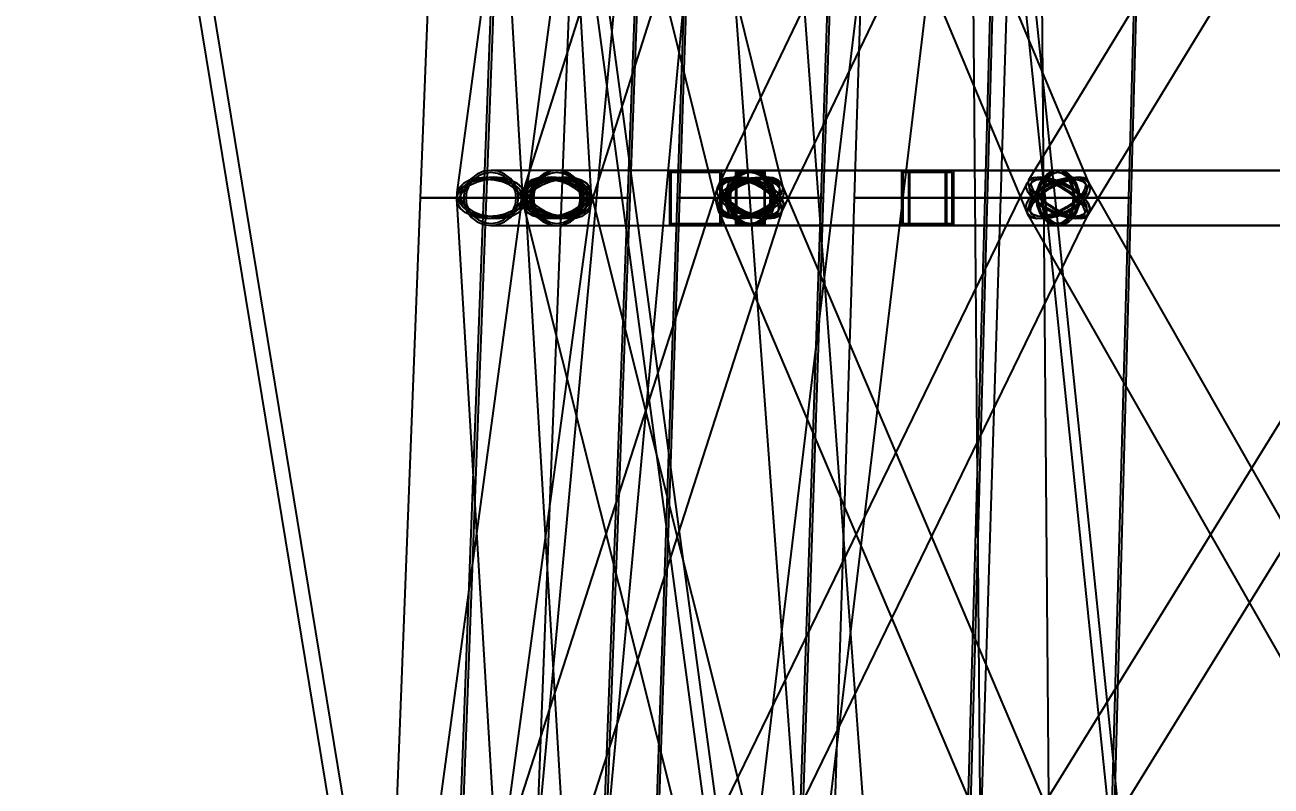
# Model space of a CAD drawing. Header units: millimetres. Extents: x -123812 to 252100, y -3000 to 639000.
# Drawn here: x -17681 to -8508, y 355672 to 361273 of the extents above; entities that cross this region are included whole.
import ezdxf

# ---------------------------------------------------------------- set-up
doc = ezdxf.new("R2010")
doc.units = ezdxf.units.MM
for name, color, linetype, lineweight in [('D-STR-DECK', 7, 'Continuous', 25), ('D-STR-DIM', 7, 'Continuous', 13), ('D-STR-STRC', 7, 'Continuous', 25)]:
    doc.layers.add(name, color=color, linetype=linetype, lineweight=lineweight)
doc.styles.add('OpenSansCondensed-Light', font='OpenSansCondensed-Light.ttf')
doc.styles.add('TOWER_UNICODE', font='Arial Unicode.ttf')
doc.dimstyles.new('EZDXF', dxfattribs={"dimtxt": 0.25, "dimasz": 0.175, "dimexe": 0.375, "dimexo": 0.125, "dimgap": 0.1, "dimtad": 1, "dimlfac": 100, "dimzin": 12, "dimdsep": 46, "dimtxsty": 'OpenSansCondensed-Light', "dimblk": 'ARCHTICK', "dimcen": 2.5, "dimazin": 3, "dimtfac": 0.5, "dimtmove": 2, "dimatfit": 3})

# ---------------------------------------------------------------- blocks, each defined once
blk = doc.blocks.new('_ARCHTICK')
at = {"color": 0, "linetype": 'BYBLOCK', "const_width": 0.15}
blk.add_lwpolyline([(-0.5, -0.5), (0.5, 0.5)], dxfattribs=at)

msp = doc.modelspace()

# ---------------------------------------------------------------- linework, layer by layer
at = {"layer": 'D-STR-DECK'}
for points in [[(-17834.4, 355000), (-20506.1, 369000), (-20435.4, 371000), (-17483.6, 371000), (-17544.5, 369000), (-15244.4, 355000)], [(-17834.4, 355000), (-20506.1, 369000), (-20435.4, 371000), (-17483.6, 371000), (-17544.5, 369000), (-15244.4, 355000)], [(-15354, 355000), (-17654.1, 369000), (-17593.2, 371000), (-14360, 371000), (-14410, 369000), (-12520.8, 355000)], [(-15354, 355000), (-17654.1, 369000), (-17593.2, 371000), (-14360, 371000), (-14410, 369000), (-12520.8, 355000)], [(-12610.8, 355000), (-14500, 369000), (-14450, 371000), (-10990.7, 371000), (-11028.9, 369000), (-9583, 355000)], [(-12610.8, 355000), (-14500, 369000), (-14450, 371000), (-10990.7, 371000), (-11028.9, 369000), (-9583, 355000)], [(-9651.9, 355000), (-11097.8, 369000), (-11059.6, 371000), (-7433.3, 371000), (-7459.2, 369000), (-6481.3, 355000)], [(-9651.9, 355000), (-11097.8, 369000), (-11059.6, 371000), (-7433.3, 371000), (-7459.2, 369000), (-6481.3, 355000)]]:
    msp.add_lwpolyline(points, close=True, dxfattribs=at)
at = {"layer": 'D-STR-STRC'}
for points in [[(-13887.1, 349977), (-11582.7, 374977), (-11591.4, 374985.8), (-11616.6, 374995.5), (-11656.8, 375005.5), (-11709.2, 375015.1), (-11770.2, 375023.7), (-11835.7, 375030.7), (-11901.1, 375035.6), (-11962.2, 375038.1), (-12014.5, 375038), (-12054.7, 375035.2), (-12080, 375030.1), (-12088.6, 375023), (-14393, 350023)], [(-11100.3, 350018.5), (-12947.7, 375018.5), (-12956.3, 375025.7), (-12981.6, 375031.2), (-13021.9, 375034.6), (-13074.3, 375035.6), (-13135.4, 375034.2), (-13201, 375030.4), (-13266.6, 375024.6), (-13327.6, 375017.1), (-13380.1, 375008.5), (-13420.4, 374999.2), (-13445.7, 374990.1), (-13454.3, 374981.5), (-11606.9, 349981.5)], [(-12425.5, 349969.9), (-9411.6, 374969.9), (-9420.2, 374977), (-9445.4, 374985.8), (-9485.5, 374995.5), (-9537.7, 375005.5), (-9598.5, 375015.1), (-9663.8, 375023.7), (-9729.1, 375030.7), (-9789.9, 375035.6), (-9842.1, 375038.1), (-9882.2, 375038), (-9907.4, 375035.2), (-9916, 375030.1), (-12929.8, 350030.1)], [(-10097.3, 350002.1), (-10306.1, 375002.1), (-10314.7, 375013), (-10340.1, 375023.1), (-10380.5, 375031.6), (-10433.1, 375037.9), (-10494.3, 375041.7), (-10560.1, 375042.6), (-10625.8, 375040.6), (-10687.1, 375035.9), (-10739.7, 375028.7), (-10780, 375019.5), (-10805.4, 375009), (-10814.1, 374997.9), (-10605.2, 349997.9)], [(-12415, 365075.5), (-14006.9, 360075.5), (-14008.7, 360039.1), (-13993.7, 360000), (-13963.2, 359960.9), (-13919.1, 359924.5), (-13864.4, 359893.2), (-13803, 359869.2), (-13738.9, 359854.1), (-13676.6, 359848.9), (-13620.2, 359854.1), (-13573.7, 359869.2), (-13540.2, 359893.2), (-13521.9, 359924.5), (-11930, 364924.5)], [(-13818.1, 364924.5), (-12582.3, 359924.5), (-12558.4, 359893.2), (-12519.6, 359869.2), (-12468.7, 359854.1), (-12409.1, 359848.9), (-12344.8, 359854.1), (-12280.2, 359869.2), (-12219.8, 359893.2), (-12167.6, 359924.5), (-12127.3, 359960.9), (-12101.5, 360000), (-12092, 360039.1), (-12099.4, 360075.5), (-13335.2, 365075.5)], [(-10169.1, 365106.8), (-12571.2, 360106.8), (-12574.4, 360075.5), (-12561.8, 360039.1), (-12534, 360000), (-12493.1, 359960.9), (-12441.9, 359924.5), (-12383.7, 359893.2), (-12322.6, 359869.2), (-12262.8, 359854.1), (-12208.3, 359848.9), (-12162.8, 359854.1), (-12129.5, 359869.2), (-12110.5, 359893.2), (-9708.4, 364893.2)], [(-12402.3, 364893.2), (-10306.1, 359893.2), (-10281.1, 359869.2), (-10242.2, 359854.1), (-10192, 359848.9), (-10133.8, 359854.1), (-10071.8, 359869.2), (-10010.1, 359893.2), (-9952.9, 359924.5), (-9904.1, 359960.9), (-9867, 360000), (-9844.2, 360039.1), (-9837.2, 360075.5), (-9846.5, 360106.8), (-11942.7, 365106.8)], [(-7245.4, 365130.8), (-10293.9, 360130.8), (-10297, 360106.8), (-10285, 360075.5), (-10258.8, 360039.1), (-10220.2, 360000), (-10171.7, 359960.9), (-10116.8, 359924.5), (-10059.1, 359893.2), (-10002.5, 359869.2), (-9951, 359854.1), (-9908, 359848.9), (-9876.5, 359854.1), (-9858.6, 359869.2), (-6810.1, 364869.2)], [(-13827.5, 365039.1), (-14500.9, 360039.1), (-14499.8, 360000), (-14481.6, 359960.9), (-14447.7, 359924.5), (-14400.3, 359893.2), (-14342.7, 359869.2), (-14278.7, 359854.1), (-14212.8, 359848.9), (-14149.5, 359854.1), (-14092.9, 359869.2), (-14047.1, 359893.2), (-14015.1, 359924.5), (-13999.1, 359960.9), (-13325.8, 364960.9)], [(-14308.8, 365000), (-14017.7, 360000), (-14013.2, 359960.9), (-13991.8, 359924.5), (-13954.9, 359893.2), (-13905, 359869.2), (-13845.5, 359854.1), (-13780.5, 359848.9), (-13714.4, 359854.1), (-13651.8, 359869.2), (-13596.8, 359893.2), (-13553.2, 359924.5), (-13524, 359960.9), (-13511.2, 360000), (-13802.3, 365000)], [(-14193.6, 354960.6), (-13513.6, 359960.6), (-13514.7, 360000), (-13532.7, 360039.4), (-13566.5, 360076.2), (-13613.9, 360107.8), (-13671.5, 360132), (-13735.4, 360147.2), (-13801.3, 360152.4), (-13864.7, 360147.2), (-13921.2, 360132), (-13967.1, 360107.8), (-13999.2, 360076.2), (-14015.3, 360039.4), (-14695.3, 355039.4)], [(-13699.1, 355000), (-13996.8, 360000), (-14001.3, 360039.4), (-14022.7, 360076.2), (-14059.6, 360107.8), (-14109.4, 360132), (-14168.9, 360147.2), (-14233.9, 360152.4), (-14300, 360147.2), (-14362.6, 360132), (-14417.6, 360107.8), (-14461.2, 360076.2), (-14490.4, 360039.4), (-14503.2, 360000), (-14205.5, 355000)], [(-13710, 354923.8), (-12098.6, 359923.8), (-12096.7, 359960.6), (-12111.5, 360000), (-12141.9, 360039.4), (-12185.9, 360076.2), (-12240.4, 360107.8), (-12301.8, 360132), (-12365.8, 360147.2), (-12428.2, 360152.4), (-12484.6, 360147.2), (-12531.2, 360132), (-12564.8, 360107.8), (-12583.1, 360076.2), (-14194.5, 355076.2)], [(-12268, 355076.2), (-13523.2, 360076.2), (-13547.1, 360107.8), (-13585.9, 360132), (-13636.8, 360147.2), (-13696.4, 360152.4), (-13760.7, 360147.2), (-13825.2, 360132), (-13885.6, 360107.8), (-13937.7, 360076.2), (-13978, 360039.4), (-14003.8, 360000), (-14013.2, 359960.6), (-14005.7, 359923.8), (-12750.5, 354923.8)], [(-12279.4, 354892.2), (-9846.4, 359892.2), (-9843, 359923.8), (-9855.4, 359960.6), (-9883, 360000), (-9923.7, 360039.4), (-9974.8, 360076.2), (-10032.8, 360107.8), (-10093.8, 360132), (-10153.6, 360147.2), (-10208.1, 360152.4), (-10253.6, 360147.2), (-10287.1, 360132), (-10306.2, 360107.8), (-12739.1, 355107.8)], [(-9984.4, 355107.8), (-12111.4, 360107.8), (-12136.5, 360132), (-12175.4, 360147.2), (-12225.6, 360152.4), (-12283.7, 360147.2), (-12345.7, 360132), (-12407.3, 360107.8), (-12464.4, 360076.2), (-12513.1, 360039.4), (-12550.1, 360000), (-12572.8, 359960.6), (-12579.7, 359923.8), (-12570.3, 359892.2), (-10443.2, 354892.2)], [(-9996.8, 354868), (-6908, 359868), (-6904.8, 359892.2), (-6916.6, 359923.8), (-6942.5, 359960.6), (-6980.9, 360000), (-7029.2, 360039.4), (-7083.9, 360076.2), (-7141.5, 360107.8), (-7197.9, 360132), (-7249.4, 360147.2), (-7292.3, 360152.4), (-7323.9, 360147.2), (-7342, 360132), (-10430.7, 355132)], [(-7005.9, 355132), (-9860, 360132), (-9884.3, 360147.2), (-9921.6, 360152.4), (-9969.6, 360147.2), (-10024.7, 360132), (-10083.4, 360107.8), (-10141.7, 360076.2), (-10195.4, 360039.4), (-10241.1, 360000), (-10275.5, 359960.6), (-10296.3, 359923.8), (-10302.1, 359892.2), (-10292.6, 359868), (-7438.5, 354868)], [(-7125, 360203.2), (-10076.3, 360203.2), (-10108.3, 360196.3), (-10138.1, 360176), (-10163.7, 360143.7), (-10183.4, 360101.6), (-10195.8, 360052.6), (-10200, 360000), (-10195.8, 359947.4), (-10183.4, 359898.4), (-10163.7, 359856.3), (-10138.1, 359824), (-10108.3, 359803.7), (-10076.3, 359796.8), (-7125, 359796.8)], [(-7125, 360203.2), (-10076.3, 360203.2), (-10108.3, 360196.3), (-10138.1, 360176), (-10163.7, 360143.7), (-10183.4, 360101.6), (-10195.8, 360052.6), (-10200, 360000), (-10195.8, 359947.4), (-10183.4, 359898.4), (-10163.7, 359856.3), (-10138.1, 359824), (-10108.3, 359803.7), (-10076.3, 359796.8), (-7125, 359796.8)]]:
    msp.add_lwpolyline(points, dxfattribs=at)
for points in [[(-14770.9, 360000), (-13729.1, 360000), (-13535.2, 365000), (-14576, 365000)], [(-14304.1, 360000), (-13224.8, 360000), (-13038.2, 365000), (-14115.1, 365000)], [(-14285.3, 360000), (-13243.6, 360000), (-13056.2, 365000), (-14097, 365000)], [(-12880.5, 360000), (-11801.2, 360000), (-11634, 365000), (-12710.9, 365000)], [(-12861.7, 360000), (-11820, 360000), (-11652.1, 365000), (-12692.9, 365000)], [(-11575.8, 360000), (-10496.6, 360000), (-10339, 365000), (-11416, 365000)], [(-10615.9, 360000), (-9536.7, 360000), (-9400.3, 365000), (-10477.2, 365000)], [(-10597.1, 360000), (-9555.4, 360000), (-9418.4, 365000), (-10459.2, 365000)], [(-13996.8, 360000), (-14009.6, 359960.6), (-14038.8, 359923.8), (-14082.4, 359892.2), (-14137.4, 359868), (-14200, 359852.8), (-14266.1, 359847.6), (-14331.1, 359852.8), (-14390.6, 359868), (-14440.4, 359892.2), (-14477.3, 359923.8), (-14498.7, 359960.6), (-14503.2, 360000), (-14490.4, 360039.4), (-14461.2, 360076.2), (-14417.6, 360107.8), (-14362.6, 360132), (-14300, 360147.2), (-14233.9, 360152.4), (-14168.9, 360147.2), (-14109.4, 360132), (-14059.6, 360107.8), (-14022.7, 360076.2), (-14001.3, 360039.4)], [(-14499.8, 360000), (-14481.6, 359960.9), (-14447.7, 359924.5), (-14400.3, 359893.2), (-14342.7, 359869.2), (-14278.7, 359854.1), (-14212.8, 359848.9), (-14149.5, 359854.1), (-14092.9, 359869.2), (-14047.1, 359893.2), (-14015.1, 359924.5), (-13999.1, 359960.9), (-14000.2, 360000), (-14018.4, 360039.1), (-14052.3, 360075.5), (-14099.7, 360106.8), (-14157.3, 360130.8), (-14221.3, 360145.9), (-14287.2, 360151.1), (-14350.5, 360145.9), (-14407.1, 360130.8), (-14452.9, 360106.8), (-14484.9, 360075.5), (-14500.9, 360039.1)], [(-14021.7, 360000), (-14033.3, 359964.4), (-14059.6, 359931.3), (-14098.9, 359902.8), (-14148.5, 359881), (-14205, 359867.3), (-14264.5, 359862.6), (-14323.1, 359867.3), (-14376.7, 359881), (-14421.7, 359902.8), (-14455, 359931.3), (-14474.3, 359964.4), (-14478.3, 360000), (-14466.7, 360035.6), (-14440.4, 360068.7), (-14401.1, 360097.2), (-14351.5, 360119), (-14295, 360132.7), (-14235.5, 360137.4), (-14176.9, 360132.7), (-14123.3, 360119), (-14078.3, 360097.2), (-14045, 360068.7), (-14025.7, 360035.6)], [(-14475.2, 360000), (-14458.8, 359964.7), (-14428.3, 359931.9), (-14385.5, 359903.7), (-14333.6, 359882), (-14275.9, 359868.4), (-14216.5, 359863.8), (-14159.4, 359868.4), (-14108.4, 359882), (-14067.1, 359903.7), (-14038.2, 359931.9), (-14023.8, 359964.7), (-14024.8, 360000), (-14041.2, 360035.3), (-14071.7, 360068.1), (-14114.5, 360096.3), (-14166.4, 360118), (-14224.1, 360131.6), (-14283.5, 360136.2), (-14340.6, 360131.6), (-14391.6, 360118), (-14432.9, 360096.3), (-14461.8, 360068.1), (-14476.2, 360035.3)], [(-14451.5, 360000), (-14444.6, 359947.4), (-14424.5, 359898.4), (-14392.5, 359856.3), (-14350.7, 359824), (-14302.1, 359803.7), (-14250, 359796.8), (-13764.4, 359796.8), (-13712.3, 359803.7), (-13663.7, 359824), (-13622, 359856.3), (-13590, 359898.4), (-13569.8, 359947.4), (-13563, 360000), (-13569.8, 360052.6), (-13590, 360101.6), (-13622, 360143.7), (-13663.7, 360176), (-13712.3, 360196.3), (-13764.4, 360203.2), (-14250, 360203.2), (-14302.1, 360196.3), (-14350.7, 360176), (-14392.5, 360143.7), (-14424.5, 360101.6), (-14444.6, 360052.6)], [(-14451.5, 360000), (-14444.6, 359947.4), (-14424.5, 359898.4), (-14392.5, 359856.3), (-14350.7, 359824), (-14302.1, 359803.7), (-14250, 359796.8), (-14197.9, 359803.7), (-14149.3, 359824), (-14107.5, 359856.3), (-14075.5, 359898.4), (-14055.4, 359947.4), (-14048.5, 360000), (-14055.4, 360052.6), (-14075.5, 360101.6), (-14107.5, 360143.7), (-14149.3, 360176), (-14197.9, 360196.3), (-14250, 360203.2), (-14302.1, 360196.3), (-14350.7, 360176), (-14392.5, 360143.7), (-14424.5, 360101.6), (-14444.6, 360052.6)], [(-14451.5, 360000), (-14444.6, 359947.4), (-14424.5, 359898.4), (-14392.5, 359856.3), (-14350.7, 359824), (-14302.1, 359803.7), (-14250, 359796.8), (-13764.4, 359796.8), (-13712.3, 359803.7), (-13663.7, 359824), (-13622, 359856.3), (-13590, 359898.4), (-13569.8, 359947.4), (-13563, 360000), (-13569.8, 360052.6), (-13590, 360101.6), (-13622, 360143.7), (-13663.7, 360176), (-13712.3, 360196.3), (-13764.4, 360203.2), (-14250, 360203.2), (-14302.1, 360196.3), (-14350.7, 360176), (-14392.5, 360143.7), (-14424.5, 360101.6), (-14444.6, 360052.6)], [(-14451.5, 360000), (-14444.6, 359947.4), (-14424.5, 359898.4), (-14392.5, 359856.3), (-14350.7, 359824), (-14302.1, 359803.7), (-14250, 359796.8), (-14197.9, 359803.7), (-14149.3, 359824), (-14107.5, 359856.3), (-14075.5, 359898.4), (-14055.4, 359947.4), (-14048.5, 360000), (-14055.4, 360052.6), (-14075.5, 360101.6), (-14107.5, 360143.7), (-14149.3, 360176), (-14197.9, 360196.3), (-14250, 360203.2), (-14302.1, 360196.3), (-14350.7, 360176), (-14392.5, 360143.7), (-14424.5, 360101.6), (-14444.6, 360052.6)], [(-14435.6, 360000), (-14429.3, 359951.5), (-14410.7, 359906.4), (-14381.2, 359867.6), (-14342.8, 359837.9), (-14298, 359819.2), (-14250, 359812.8), (-14202, 359819.2), (-14157.2, 359837.9), (-14118.8, 359867.6), (-14089.3, 359906.4), (-14070.7, 359951.5), (-14064.4, 360000), (-14070.7, 360048.5), (-14089.3, 360093.6), (-14118.8, 360132.4), (-14157.2, 360162.1), (-14202, 360180.8), (-14250, 360187.2), (-14298, 360180.8), (-14342.8, 360162.1), (-14381.2, 360132.4), (-14410.7, 360093.6), (-14429.3, 360048.5)], [(-14435.6, 360000), (-14429.3, 359951.5), (-14410.7, 359906.4), (-14381.2, 359867.6), (-14342.8, 359837.9), (-14298, 359819.2), (-14250, 359812.8), (-14202, 359819.2), (-14157.2, 359837.9), (-14118.8, 359867.6), (-14089.3, 359906.4), (-14070.7, 359951.5), (-14064.4, 360000), (-14070.7, 360048.5), (-14089.3, 360093.6), (-14118.8, 360132.4), (-14157.2, 360162.1), (-14202, 360180.8), (-14250, 360187.2), (-14298, 360180.8), (-14342.8, 360162.1), (-14381.2, 360132.4), (-14410.7, 360093.6), (-14429.3, 360048.5)], [(-14017.7, 360000), (-14013.2, 359960.9), (-13991.8, 359924.5), (-13954.9, 359893.2), (-13905, 359869.2), (-13845.5, 359854.1), (-13780.5, 359848.9), (-13714.4, 359854.1), (-13651.8, 359869.2), (-13596.8, 359893.2), (-13553.2, 359924.5), (-13524, 359960.9), (-13511.2, 360000), (-13515.7, 360039.1), (-13537.1, 360075.5), (-13574, 360106.8), (-13623.9, 360130.8), (-13683.4, 360145.9), (-13748.4, 360151.1), (-13814.5, 360145.9), (-13877.1, 360130.8), (-13932.1, 360106.8), (-13975.7, 360075.5), (-14004.9, 360039.1)], [(-13514.7, 360000), (-13513.6, 359960.6), (-13529.7, 359923.8), (-13561.8, 359892.2), (-13607.6, 359868), (-13664.2, 359852.8), (-13727.6, 359847.6), (-13793.5, 359852.8), (-13857.4, 359868), (-13915, 359892.2), (-13962.3, 359923.8), (-13996.2, 359960.6), (-14014.2, 360000), (-14015.3, 360039.4), (-13999.2, 360076.2), (-13967.1, 360107.8), (-13921.2, 360132), (-13864.7, 360147.2), (-13801.3, 360152.4), (-13735.4, 360147.2), (-13671.5, 360132), (-13613.9, 360107.8), (-13566.5, 360076.2), (-13532.7, 360039.4)], [(-13525.1, 360000), (-13550.8, 359960.6), (-13591.2, 359923.8), (-13643.3, 359892.2), (-13703.7, 359868), (-13768.2, 359852.8), (-13832.4, 359847.6), (-13892.1, 359852.8), (-13943, 359868), (-13981.8, 359892.2), (-14005.7, 359923.8), (-14013.2, 359960.6), (-14003.8, 360000), (-13978, 360039.4), (-13937.7, 360076.2), (-13885.6, 360107.8), (-13825.2, 360132), (-13760.7, 360147.2), (-13696.4, 360152.4), (-13636.8, 360147.2), (-13585.9, 360132), (-13547.1, 360107.8), (-13523.2, 360076.2), (-13515.6, 360039.4)], [(-13993.7, 360000), (-13963.2, 359960.9), (-13919.1, 359924.5), (-13864.4, 359893.2), (-13803, 359869.2), (-13738.9, 359854.1), (-13676.6, 359848.9), (-13620.2, 359854.1), (-13573.7, 359869.2), (-13540.2, 359893.2), (-13521.9, 359924.5), (-13520.2, 359960.9), (-13535.2, 360000), (-13565.7, 360039.1), (-13609.8, 360075.5), (-13664.4, 360106.8), (-13725.9, 360130.8), (-13790, 360145.9), (-13852.3, 360151.1), (-13908.7, 360145.9), (-13955.2, 360130.8), (-13988.7, 360106.8), (-14006.9, 360075.5), (-14008.7, 360039.1)], [(-13992.7, 360000), (-13988.7, 359964.7), (-13969.4, 359931.9), (-13936.1, 359903.7), (-13891.1, 359882), (-13837.5, 359868.4), (-13778.9, 359863.8), (-13719.3, 359868.4), (-13662.8, 359882), (-13613.3, 359903.7), (-13574, 359931.9), (-13547.7, 359964.7), (-13536.2, 360000), (-13540.2, 360035.3), (-13559.5, 360068.1), (-13592.8, 360096.3), (-13637.8, 360118), (-13691.4, 360131.6), (-13750, 360136.2), (-13809.5, 360131.6), (-13866, 360118), (-13915.6, 360096.3), (-13954.9, 360068.1), (-13981.2, 360035.3)], [(-13539.2, 360000), (-13538.3, 359964.4), (-13552.8, 359931.3), (-13581.7, 359902.8), (-13623.1, 359881), (-13674.1, 359867.3), (-13731.2, 359862.6), (-13790.6, 359867.3), (-13848.3, 359881), (-13900.2, 359902.8), (-13942.9, 359931.3), (-13973.4, 359964.4), (-13989.6, 360000), (-13990.6, 360035.6), (-13976.1, 360068.7), (-13947.2, 360097.2), (-13905.8, 360119), (-13854.8, 360132.7), (-13797.7, 360137.4), (-13738.2, 360132.7), (-13680.6, 360119), (-13628.7, 360097.2), (-13586, 360068.7), (-13555.5, 360035.6)], [(-13548.6, 360000), (-13571.9, 359964.4), (-13608.2, 359931.3), (-13655.2, 359902.8), (-13709.6, 359881), (-13767.8, 359867.3), (-13825.8, 359862.6), (-13879.5, 359867.3), (-13925.4, 359881), (-13960.4, 359902.8), (-13982, 359931.3), (-13988.8, 359964.4), (-13980.2, 360000), (-13957, 360035.6), (-13920.7, 360068.7), (-13873.7, 360097.2), (-13819.2, 360119), (-13761.1, 360132.7), (-13703.1, 360137.4), (-13649.4, 360132.7), (-13603.4, 360119), (-13568.5, 360097.2), (-13546.9, 360068.7), (-13540.1, 360035.6)], [(-13971.2, 360000), (-13943.6, 359964.7), (-13903.9, 359931.9), (-13854.6, 359903.7), (-13799.2, 359882), (-13741.4, 359868.4), (-13685.2, 359863.8), (-13634.4, 359868.4), (-13592.5, 359882), (-13562.3, 359903.7), (-13545.8, 359931.9), (-13544.3, 359964.7), (-13557.7, 360000), (-13585.3, 360035.3), (-13625, 360068.1), (-13674.3, 360096.3), (-13729.7, 360118), (-13787.5, 360131.6), (-13843.7, 360136.2), (-13894.5, 360131.6), (-13936.4, 360118), (-13966.6, 360096.3), (-13983.1, 360068.1), (-13984.6, 360035.3)], [(-13965.9, 360000), (-13959, 359947.4), (-13938.9, 359898.4), (-13906.9, 359856.3), (-13865.2, 359824), (-13816.6, 359803.7), (-13764.4, 359796.8), (-13712.3, 359803.7), (-13663.7, 359824), (-13622, 359856.3), (-13590, 359898.4), (-13569.8, 359947.4), (-13563, 360000), (-13569.8, 360052.6), (-13590, 360101.6), (-13622, 360143.7), (-13663.7, 360176), (-13712.3, 360196.3), (-13764.4, 360203.2), (-13816.6, 360196.3), (-13865.2, 360176), (-13906.9, 360143.7), (-13938.9, 360101.6), (-13959, 360052.6)], [(-13965.9, 360000), (-13959, 359947.4), (-13938.9, 359898.4), (-13906.9, 359856.3), (-13865.2, 359824), (-13816.6, 359803.7), (-13764.4, 359796.8), (-13712.3, 359803.7), (-13663.7, 359824), (-13622, 359856.3), (-13590, 359898.4), (-13569.8, 359947.4), (-13563, 360000), (-13569.8, 360052.6), (-13590, 360101.6), (-13622, 360143.7), (-13663.7, 360176), (-13712.3, 360196.3), (-13764.4, 360203.2), (-13816.6, 360196.3), (-13865.2, 360176), (-13906.9, 360143.7), (-13938.9, 360101.6), (-13959, 360052.6)], [(-13952.2, 360000), (-13945.8, 359947.4), (-13927, 359898.4), (-13897.2, 359856.3), (-13858.3, 359824), (-13813, 359803.7), (-13764.4, 359796.8), (-12340.9, 359796.8), (-12292.3, 359803.7), (-12247, 359824), (-12208.1, 359856.3), (-12178.3, 359898.4), (-12159.5, 359947.4), (-12153.1, 360000), (-12159.5, 360052.6), (-12178.3, 360101.6), (-12208.1, 360143.7), (-12247, 360176), (-12292.3, 360196.3), (-12340.9, 360203.2), (-13764.4, 360203.2), (-13813, 360196.3), (-13858.3, 360176), (-13897.2, 360143.7), (-13927, 360101.6), (-13945.8, 360052.6)], [(-13952.2, 360000), (-13945.8, 359947.4), (-13927, 359898.4), (-13897.2, 359856.3), (-13858.3, 359824), (-13813, 359803.7), (-13764.4, 359796.8), (-13715.9, 359803.7), (-13670.6, 359824), (-13631.7, 359856.3), (-13601.9, 359898.4), (-13583.1, 359947.4), (-13576.7, 360000), (-13583.1, 360052.6), (-13601.9, 360101.6), (-13631.7, 360143.7), (-13670.6, 360176), (-13715.9, 360196.3), (-13764.4, 360203.2), (-13813, 360196.3), (-13858.3, 360176), (-13897.2, 360143.7), (-13927, 360101.6), (-13945.8, 360052.6)], [(-13952.2, 360000), (-13945.8, 359947.4), (-13927, 359898.4), (-13897.2, 359856.3), (-13858.3, 359824), (-13813, 359803.7), (-13764.4, 359796.8), (-12340.9, 359796.8), (-12292.3, 359803.7), (-12247, 359824), (-12208.1, 359856.3), (-12178.3, 359898.4), (-12159.5, 359947.4), (-12153.1, 360000), (-12159.5, 360052.6), (-12178.3, 360101.6), (-12208.1, 360143.7), (-12247, 360176), (-12292.3, 360196.3), (-12340.9, 360203.2), (-13764.4, 360203.2), (-13813, 360196.3), (-13858.3, 360176), (-13897.2, 360143.7), (-13927, 360101.6), (-13945.8, 360052.6)], [(-13952.2, 360000), (-13945.8, 359947.4), (-13927, 359898.4), (-13897.2, 359856.3), (-13858.3, 359824), (-13813, 359803.7), (-13764.4, 359796.8), (-13715.9, 359803.7), (-13670.6, 359824), (-13631.7, 359856.3), (-13601.9, 359898.4), (-13583.1, 359947.4), (-13576.7, 360000), (-13583.1, 360052.6), (-13601.9, 360101.6), (-13631.7, 360143.7), (-13670.6, 360176), (-13715.9, 360196.3), (-13764.4, 360203.2), (-13813, 360196.3), (-13858.3, 360176), (-13897.2, 360143.7), (-13927, 360101.6), (-13945.8, 360052.6)], [(-13950, 360000), (-13943.7, 359951.5), (-13925.2, 359906.4), (-13895.7, 359867.6), (-13857.2, 359837.9), (-13812.5, 359819.2), (-13764.4, 359812.8), (-13716.4, 359819.2), (-13671.6, 359837.9), (-13633.2, 359867.6), (-13603.7, 359906.4), (-13585.2, 359951.5), (-13578.8, 360000), (-13585.2, 360048.5), (-13603.7, 360093.6), (-13633.2, 360132.4), (-13671.6, 360162.1), (-13716.4, 360180.8), (-13764.4, 360187.2), (-13812.5, 360180.8), (-13857.2, 360162.1), (-13895.7, 360132.4), (-13925.2, 360093.6), (-13943.7, 360048.5)], [(-13950, 360000), (-13943.7, 359951.5), (-13925.2, 359906.4), (-13895.7, 359867.6), (-13857.2, 359837.9), (-13812.5, 359819.2), (-13764.4, 359812.8), (-13716.4, 359819.2), (-13671.6, 359837.9), (-13633.2, 359867.6), (-13603.7, 359906.4), (-13585.2, 359951.5), (-13578.8, 360000), (-13585.2, 360048.5), (-13603.7, 360093.6), (-13633.2, 360132.4), (-13671.6, 360162.1), (-13716.4, 360180.8), (-13764.4, 360187.2), (-13812.5, 360180.8), (-13857.2, 360162.1), (-13895.7, 360132.4), (-13925.2, 360093.6), (-13943.7, 360048.5)], [(-13937.4, 360000), (-13931.5, 359951.5), (-13914.2, 359906.4), (-13886.7, 359867.6), (-13850.9, 359837.9), (-13809.2, 359819.2), (-13764.4, 359812.8), (-13719.7, 359819.2), (-13678, 359837.9), (-13642.1, 359867.6), (-13614.7, 359906.4), (-13597.4, 359951.5), (-13591.5, 360000), (-13597.4, 360048.5), (-13614.7, 360093.6), (-13642.1, 360132.4), (-13678, 360162.1), (-13719.7, 360180.8), (-13764.4, 360187.2), (-13809.2, 360180.8), (-13850.9, 360162.1), (-13886.7, 360132.4), (-13914.2, 360093.6), (-13931.5, 360048.5)], [(-13937.4, 360000), (-13931.5, 359951.5), (-13914.2, 359906.4), (-13886.7, 359867.6), (-13850.9, 359837.9), (-13809.2, 359819.2), (-13764.4, 359812.8), (-13719.7, 359819.2), (-13678, 359837.9), (-13642.1, 359867.6), (-13614.7, 359906.4), (-13597.4, 359951.5), (-13591.5, 360000), (-13597.4, 360048.5), (-13614.7, 360093.6), (-13642.1, 360132.4), (-13678, 360162.1), (-13719.7, 360180.8), (-13764.4, 360187.2), (-13809.2, 360180.8), (-13850.9, 360162.1), (-13886.7, 360132.4), (-13914.2, 360093.6), (-13931.5, 360048.5)], [(-12936.7, 359800), (-10843, 359800), (-10843, 360200), (-12936.7, 360200)], [(-12550.3, 360200), (-12936.7, 360200), (-12936.7, 359800), (-12550.3, 359800)], [(-12936.7, 359800), (-10843, 359800), (-10843, 360200), (-12936.7, 360200)], [(-12550.3, 360200), (-12936.7, 360200), (-12936.7, 359800), (-12550.3, 359800)], [(-12561.9, 360188), (-12925.1, 360188), (-12925.1, 359812), (-12561.9, 359812)], [(-12561.9, 360188), (-12925.1, 360188), (-12925.1, 359812), (-12561.9, 359812)], [(-12580.3, 360000), (-12589.8, 359960.9), (-12582.3, 359924.5), (-12558.4, 359893.2), (-12519.6, 359869.2), (-12468.7, 359854.1), (-12409.1, 359848.9), (-12344.8, 359854.1), (-12280.2, 359869.2), (-12219.8, 359893.2), (-12167.6, 359924.5), (-12127.3, 359960.9), (-12101.5, 360000), (-12092, 360039.1), (-12099.4, 360075.5), (-12123.3, 360106.8), (-12162.1, 360130.8), (-12213, 360145.9), (-12272.7, 360151.1), (-12336.9, 360145.9), (-12401.5, 360130.8), (-12461.9, 360106.8), (-12514.1, 360075.5), (-12554.5, 360039.1)], [(-12111.5, 360000), (-12096.7, 359960.6), (-12098.6, 359923.8), (-12116.9, 359892.2), (-12150.6, 359868), (-12197.2, 359852.8), (-12253.6, 359847.6), (-12315.9, 359852.8), (-12379.9, 359868), (-12441.3, 359892.2), (-12495.8, 359923.8), (-12539.8, 359960.6), (-12570.2, 360000), (-12585, 360039.4), (-12583.1, 360076.2), (-12564.8, 360107.8), (-12531.2, 360132), (-12484.6, 360147.2), (-12428.2, 360152.4), (-12365.8, 360147.2), (-12301.8, 360132), (-12240.4, 360107.8), (-12185.9, 360076.2), (-12141.9, 360039.4)], [(-12131.7, 360000), (-12168.6, 359960.6), (-12217.3, 359923.8), (-12274.4, 359892.2), (-12336.1, 359868), (-12398, 359852.8), (-12456.1, 359847.6), (-12506.3, 359852.8), (-12545.3, 359868), (-12570.3, 359892.2), (-12579.7, 359923.8), (-12572.8, 359960.6), (-12550.1, 360000), (-12513.1, 360039.4), (-12464.4, 360076.2), (-12407.3, 360107.8), (-12345.7, 360132), (-12283.7, 360147.2), (-12225.6, 360152.4), (-12175.4, 360147.2), (-12136.5, 360132), (-12111.4, 360107.8), (-12102.1, 360076.2), (-12109, 360039.4)], [(-12534, 360000), (-12493.1, 359960.9), (-12441.9, 359924.5), (-12383.7, 359893.2), (-12322.6, 359869.2), (-12262.8, 359854.1), (-12208.3, 359848.9), (-12162.8, 359854.1), (-12129.5, 359869.2), (-12110.5, 359893.2), (-12107.3, 359924.5), (-12120, 359960.9), (-12147.7, 360000), (-12188.6, 360039.1), (-12239.8, 360075.5), (-12298, 360106.8), (-12359.1, 360130.8), (-12418.9, 360145.9), (-12473.4, 360151.1), (-12518.9, 360145.9), (-12552.3, 360130.8), (-12571.2, 360106.8), (-12574.4, 360075.5), (-12561.8, 360039.1)], [(-12556.7, 360000), (-12565.3, 359964.7), (-12558.5, 359931.9), (-12537, 359903.7), (-12502, 359882), (-12456.1, 359868.4), (-12402.4, 359863.8), (-12344.4, 359868.4), (-12286.2, 359882), (-12231.7, 359903.7), (-12184.7, 359931.9), (-12148.3, 359964.7), (-12125, 360000), (-12116.5, 360035.3), (-12123.2, 360068.1), (-12144.8, 360096.3), (-12179.7, 360118), (-12225.6, 360131.6), (-12279.4, 360136.2), (-12337.3, 360131.6), (-12395.5, 360118), (-12450, 360096.3), (-12497, 360068.1), (-12533.4, 360035.3)], [(-12134.1, 360000), (-12120.8, 359964.4), (-12122.4, 359931.3), (-12139, 359902.8), (-12169.3, 359881), (-12211.3, 359867.3), (-12262.1, 359862.6), (-12318.4, 359867.3), (-12376.1, 359881), (-12431.4, 359902.8), (-12480.6, 359931.3), (-12520.2, 359964.4), (-12547.6, 360000), (-12561, 360035.6), (-12559.3, 360068.7), (-12542.7, 360097.2), (-12512.4, 360119), (-12470.4, 360132.7), (-12419.6, 360137.4), (-12363.4, 360132.7), (-12305.6, 360119), (-12250.3, 360097.2), (-12201.1, 360068.7), (-12161.5, 360035.6)], [(-12152.3, 360000), (-12185.6, 359964.4), (-12229.5, 359931.3), (-12281, 359902.8), (-12336.5, 359881), (-12392.4, 359867.3), (-12444.8, 359862.6), (-12490, 359867.3), (-12525.1, 359881), (-12547.7, 359902.8), (-12556.1, 359931.3), (-12549.9, 359964.4), (-12529.5, 360000), (-12496.1, 360035.6), (-12452.2, 360068.7), (-12400.8, 360097.2), (-12345.2, 360119), (-12289.3, 360132.7), (-12237, 360137.4), (-12191.7, 360132.7), (-12156.6, 360119), (-12134, 360097.2), (-12125.6, 360068.7), (-12131.8, 360035.6)], [(-12515, 360000), (-12478.2, 359964.7), (-12431.9, 359931.9), (-12379.5, 359903.7), (-12324.4, 359882), (-12270.5, 359868.4), (-12221.3, 359863.8), (-12180.3, 359868.4), (-12150.3, 359882), (-12133.2, 359903.7), (-12130.3, 359931.9), (-12141.7, 359964.7), (-12166.7, 360000), (-12203.6, 360035.3), (-12249.8, 360068.1), (-12302.2, 360096.3), (-12357.3, 360118), (-12411.2, 360131.6), (-12460.4, 360136.2), (-12501.4, 360131.6), (-12531.5, 360118), (-12548.5, 360096.3), (-12551.5, 360068.1), (-12540, 360035.3)], [(-12528.6, 360000), (-12522.2, 359947.4), (-12503.4, 359898.4), (-12473.6, 359856.3), (-12434.7, 359824), (-12389.5, 359803.7), (-12340.9, 359796.8), (-12292.3, 359803.7), (-12247, 359824), (-12208.1, 359856.3), (-12178.3, 359898.4), (-12159.5, 359947.4), (-12153.1, 360000), (-12159.5, 360052.6), (-12178.3, 360101.6), (-12208.1, 360143.7), (-12247, 360176), (-12292.3, 360196.3), (-12340.9, 360203.2), (-12389.5, 360196.3), (-12434.7, 360176), (-12473.6, 360143.7), (-12503.4, 360101.6), (-12522.2, 360052.6)], [(-12528.6, 360000), (-12522.2, 359947.4), (-12503.4, 359898.4), (-12473.6, 359856.3), (-12434.7, 359824), (-12389.5, 359803.7), (-12340.9, 359796.8), (-12292.3, 359803.7), (-12247, 359824), (-12208.1, 359856.3), (-12178.3, 359898.4), (-12159.5, 359947.4), (-12153.1, 360000), (-12159.5, 360052.6), (-12178.3, 360101.6), (-12208.1, 360143.7), (-12247, 360176), (-12292.3, 360196.3), (-12340.9, 360203.2), (-12389.5, 360196.3), (-12434.7, 360176), (-12473.6, 360143.7), (-12503.4, 360101.6), (-12522.2, 360052.6)], [(-12513.8, 360000), (-12507.9, 359951.5), (-12490.6, 359906.4), (-12463.2, 359867.6), (-12427.3, 359837.9), (-12385.6, 359819.2), (-12340.9, 359812.8), (-12296.1, 359819.2), (-12254.4, 359837.9), (-12218.6, 359867.6), (-12191.1, 359906.4), (-12173.8, 359951.5), (-12167.9, 360000), (-12173.8, 360048.5), (-12191.1, 360093.6), (-12218.6, 360132.4), (-12254.4, 360162.1), (-12296.1, 360180.8), (-12340.9, 360187.2), (-12385.6, 360180.8), (-12427.3, 360162.1), (-12463.2, 360132.4), (-12490.6, 360093.6), (-12507.9, 360048.5)], [(-12513.8, 360000), (-12507.9, 359951.5), (-12490.6, 359906.4), (-12463.2, 359867.6), (-12427.3, 359837.9), (-12385.6, 359819.2), (-12340.9, 359812.8), (-12296.1, 359819.2), (-12254.4, 359837.9), (-12218.6, 359867.6), (-12191.1, 359906.4), (-12173.8, 359951.5), (-12167.9, 360000), (-12173.8, 360048.5), (-12191.1, 360093.6), (-12218.6, 360132.4), (-12254.4, 360162.1), (-12296.1, 360180.8), (-12340.9, 360187.2), (-12385.6, 360180.8), (-12427.3, 360162.1), (-12463.2, 360132.4), (-12490.6, 360093.6), (-12507.9, 360048.5)], [(-12502.1, 360000), (-12496.6, 359947.4), (-12480.5, 359898.4), (-12454.9, 359856.3), (-12421.5, 359824), (-12382.6, 359803.7), (-12340.9, 359796.8), (-10076.3, 359796.8), (-10034.5, 359803.7), (-9995.7, 359824), (-9962.3, 359856.3), (-9936.7, 359898.4), (-9920.6, 359947.4), (-9915.1, 360000), (-9920.6, 360052.6), (-9936.7, 360101.6), (-9962.3, 360143.7), (-9995.7, 360176), (-10034.5, 360196.3), (-10076.3, 360203.2), (-12340.9, 360203.2), (-12382.6, 360196.3), (-12421.5, 360176), (-12454.9, 360143.7), (-12480.5, 360101.6), (-12496.6, 360052.6)], [(-12502.1, 360000), (-12496.6, 359947.4), (-12480.5, 359898.4), (-12454.9, 359856.3), (-12421.5, 359824), (-12382.6, 359803.7), (-12340.9, 359796.8), (-12299.1, 359803.7), (-12260.3, 359824), (-12226.9, 359856.3), (-12201.3, 359898.4), (-12185.1, 359947.4), (-12179.7, 360000), (-12185.1, 360052.6), (-12201.3, 360101.6), (-12226.9, 360143.7), (-12260.3, 360176), (-12299.1, 360196.3), (-12340.9, 360203.2), (-12382.6, 360196.3), (-12421.5, 360176), (-12454.9, 360143.7), (-12480.5, 360101.6), (-12496.6, 360052.6)], [(-12502.1, 360000), (-12496.6, 359947.4), (-12480.5, 359898.4), (-12454.9, 359856.3), (-12421.5, 359824), (-12382.6, 359803.7), (-12340.9, 359796.8), (-10076.3, 359796.8), (-10034.5, 359803.7), (-9995.7, 359824), (-9962.3, 359856.3), (-9936.7, 359898.4), (-9920.6, 359947.4), (-9915.1, 360000), (-9920.6, 360052.6), (-9936.7, 360101.6), (-9962.3, 360143.7), (-9995.7, 360176), (-10034.5, 360196.3), (-10076.3, 360203.2), (-12340.9, 360203.2), (-12382.6, 360196.3), (-12421.5, 360176), (-12454.9, 360143.7), (-12480.5, 360101.6), (-12496.6, 360052.6)], [(-12502.1, 360000), (-12496.6, 359947.4), (-12480.5, 359898.4), (-12454.9, 359856.3), (-12421.5, 359824), (-12382.6, 359803.7), (-12340.9, 359796.8), (-12299.1, 359803.7), (-12260.3, 359824), (-12226.9, 359856.3), (-12201.3, 359898.4), (-12185.1, 359947.4), (-12179.7, 360000), (-12185.1, 360052.6), (-12201.3, 360101.6), (-12226.9, 360143.7), (-12260.3, 360176), (-12299.1, 360196.3), (-12340.9, 360203.2), (-12382.6, 360196.3), (-12421.5, 360176), (-12454.9, 360143.7), (-12480.5, 360101.6), (-12496.6, 360052.6)], [(-12489.4, 360000), (-12484.3, 359951.5), (-12469.5, 359906.4), (-12445.9, 359867.6), (-12415.1, 359837.9), (-12379.3, 359819.2), (-12340.9, 359812.8), (-12302.4, 359819.2), (-12266.6, 359837.9), (-12235.8, 359867.6), (-12212.2, 359906.4), (-12197.4, 359951.5), (-12192.3, 360000), (-12197.4, 360048.5), (-12212.2, 360093.6), (-12235.8, 360132.4), (-12266.6, 360162.1), (-12302.4, 360180.8), (-12340.9, 360187.2), (-12379.3, 360180.8), (-12415.1, 360162.1), (-12445.9, 360132.4), (-12469.5, 360093.6), (-12484.3, 360048.5)], [(-12489.4, 360000), (-12484.3, 359951.5), (-12469.5, 359906.4), (-12445.9, 359867.6), (-12415.1, 359837.9), (-12379.3, 359819.2), (-12340.9, 359812.8), (-12302.4, 359819.2), (-12266.6, 359837.9), (-12235.8, 359867.6), (-12212.2, 359906.4), (-12197.4, 359951.5), (-12192.3, 360000), (-12197.4, 360048.5), (-12212.2, 360093.6), (-12235.8, 360132.4), (-12266.6, 360162.1), (-12302.4, 360180.8), (-12340.9, 360187.2), (-12379.3, 360180.8), (-12415.1, 360162.1), (-12445.9, 360132.4), (-12469.5, 360093.6), (-12484.3, 360048.5)], [(-12450.5, 359800), (-6262.1, 359800), (-6262.1, 360200), (-12450.5, 360200)], [(-12231.2, 360200), (-12450.5, 360200), (-12450.5, 359800), (-12231.2, 359800)], [(-12237.8, 360188), (-12443.9, 360188), (-12443.9, 359812), (-12237.8, 359812)], [(-10843, 360200), (-11229.4, 360200), (-11229.4, 359800), (-10843, 359800)], [(-10843, 360200), (-11229.4, 360200), (-11229.4, 359800), (-10843, 359800)], [(-10854.6, 360188), (-11217.8, 360188), (-11217.8, 359812), (-10854.6, 359812)], [(-10854.6, 360188), (-11217.8, 360188), (-11217.8, 359812), (-10854.6, 359812)], [(-11177.6, 359800), (-6230.3, 359800), (-6230.3, 360200), (-11177.6, 360200)], [(-10894.8, 360200), (-11177.6, 360200), (-11177.6, 359800), (-10894.8, 359800)], [(-11177.6, 359800), (-6230.3, 359800), (-6230.3, 360200), (-11177.6, 360200)], [(-10894.8, 360200), (-11177.6, 360200), (-11177.6, 359800), (-10894.8, 359800)], [(-10903.3, 360188), (-11169.1, 360188), (-11169.1, 359812), (-10903.3, 359812)], [(-10903.3, 360188), (-11169.1, 360188), (-11169.1, 359812), (-10903.3, 359812)], [(-10285.6, 360000), (-10308.4, 359960.9), (-10315.4, 359924.5), (-10306.1, 359893.2), (-10281.1, 359869.2), (-10242.2, 359854.1), (-10192, 359848.9), (-10133.8, 359854.1), (-10071.8, 359869.2), (-10010.1, 359893.2), (-9952.9, 359924.5), (-9904.1, 359960.9), (-9867, 360000), (-9844.2, 360039.1), (-9837.2, 360075.5), (-9846.5, 360106.8), (-9871.4, 360130.8), (-9910.4, 360145.9), (-9960.6, 360151.1), (-10018.7, 360145.9), (-10080.7, 360130.8), (-10142.5, 360106.8), (-10199.7, 360075.5), (-10248.5, 360039.1)], [(-9883, 360000), (-9855.4, 359960.6), (-9843, 359923.8), (-9846.4, 359892.2), (-9865.5, 359868), (-9898.9, 359852.8), (-9944.5, 359847.6), (-9999, 359852.8), (-10058.8, 359868), (-10119.7, 359892.2), (-10177.8, 359923.8), (-10228.9, 359960.6), (-10269.6, 360000), (-10297.1, 360039.4), (-10309.6, 360076.2), (-10306.2, 360107.8), (-10287.1, 360132), (-10253.6, 360147.2), (-10208.1, 360152.4), (-10153.6, 360147.2), (-10093.8, 360132), (-10032.8, 360107.8), (-9974.8, 360076.2), (-9923.7, 360039.4)], [(-9911.5, 360000), (-9957.1, 359960.6), (-10010.9, 359923.8), (-10069.1, 359892.2), (-10127.8, 359868), (-10183, 359852.8), (-10230.9, 359847.6), (-10268.3, 359852.8), (-10292.6, 359868), (-10302.1, 359892.2), (-10296.3, 359923.8), (-10275.5, 359960.6), (-10241.1, 360000), (-10195.4, 360039.4), (-10141.7, 360076.2), (-10083.4, 360107.8), (-10024.7, 360132), (-9969.6, 360147.2), (-9921.6, 360152.4), (-9884.3, 360147.2), (-9860, 360132), (-9850.4, 360107.8), (-9856.3, 360076.2), (-9877.1, 360039.4)], [(-10220.2, 360000), (-10171.7, 359960.9), (-10116.8, 359924.5), (-10059.1, 359893.2), (-10002.5, 359869.2), (-9951, 359854.1), (-9908, 359848.9), (-9876.5, 359854.1), (-9858.6, 359869.2), (-9855.5, 359893.2), (-9867.5, 359924.5), (-9893.7, 359960.9), (-9932.4, 360000), (-9980.8, 360039.1), (-10035.8, 360075.5), (-10093.5, 360106.8), (-10150, 360130.8), (-10201.5, 360145.9), (-10244.5, 360151.1), (-10276, 360145.9), (-10293.9, 360130.8), (-10297, 360106.8), (-10285, 360075.5), (-10258.8, 360039.1)], [(-10265, 360000), (-10285.5, 359964.7), (-10291.8, 359931.9), (-10283.5, 359903.7), (-10260.9, 359882), (-10225.9, 359868.4), (-10180.6, 359863.8), (-10128.2, 359868.4), (-10072.3, 359882), (-10016.6, 359903.7), (-9965, 359931.9), (-9921, 359964.7), (-9887.6, 360000), (-9867, 360035.3), (-9860.7, 360068.1), (-9869.1, 360096.3), (-9891.6, 360118), (-9926.7, 360131.6), (-9972, 360136.2), (-10024.4, 360131.6), (-10080.3, 360118), (-10135.9, 360096.3), (-10187.5, 360068.1), (-10231.5, 360035.3)], [(-9902, 360000), (-9877.2, 359964.4), (-9865.9, 359931.3), (-9869, 359902.8), (-9886.2, 359881), (-9916.4, 359867.3), (-9957.4, 359862.6), (-10006.6, 359867.3), (-10060.5, 359881), (-10115.5, 359902.8), (-10167.8, 359931.3), (-10213.8, 359964.4), (-10250.5, 360000), (-10275.4, 360035.6), (-10286.6, 360068.7), (-10283.5, 360097.2), (-10266.3, 360119), (-10236.2, 360132.7), (-10195.1, 360137.4), (-10146, 360132.7), (-10092.1, 360119), (-10037.1, 360097.2), (-9984.8, 360068.7), (-9938.7, 360035.6)], [(-9927.7, 360000), (-9968.9, 359964.4), (-10017.3, 359931.3), (-10069.8, 359902.8), (-10122.7, 359881), (-10172.5, 359867.3), (-10215.7, 359862.6), (-10249.4, 359867.3), (-10271.3, 359881), (-10279.9, 359902.8), (-10274.6, 359931.3), (-10255.9, 359964.4), (-10224.8, 360000), (-10183.7, 360035.6), (-10135.2, 360068.7), (-10082.7, 360097.2), (-10029.8, 360119), (-9980.1, 360132.7), (-9936.9, 360137.4), (-9903.2, 360132.7), (-9881.3, 360119), (-9872.6, 360097.2), (-9877.9, 360068.7), (-9896.7, 360035.6)], [(-10206, 360000), (-10162.3, 359964.7), (-10112.8, 359931.9), (-10060.8, 359903.7), (-10009.8, 359882), (-9963.3, 359868.4), (-9924.6, 359863.8), (-9896.2, 359868.4), (-9880, 359882), (-9877.3, 359903.7), (-9888.1, 359931.9), (-9911.7, 359964.7), (-9946.5, 360000), (-9990.2, 360035.3), (-10039.7, 360068.1), (-10091.8, 360096.3), (-10142.8, 360118), (-10189.2, 360131.6), (-10228, 360136.2), (-10256.4, 360131.6), (-10272.5, 360118), (-10275.3, 360096.3), (-10264.5, 360068.1), (-10240.9, 360035.3)], [(-10237.5, 360000), (-10232, 359947.4), (-10215.9, 359898.4), (-10190.3, 359856.3), (-10156.9, 359824), (-10118, 359803.7), (-10076.3, 359796.8), (-10034.5, 359803.7), (-9995.7, 359824), (-9962.3, 359856.3), (-9936.7, 359898.4), (-9920.6, 359947.4), (-9915.1, 360000), (-9920.6, 360052.6), (-9936.7, 360101.6), (-9962.3, 360143.7), (-9995.7, 360176), (-10034.5, 360196.3), (-10076.3, 360203.2), (-10118, 360196.3), (-10156.9, 360176), (-10190.3, 360143.7), (-10215.9, 360101.6), (-10232, 360052.6)], [(-10237.5, 360000), (-10232, 359947.4), (-10215.9, 359898.4), (-10190.3, 359856.3), (-10156.9, 359824), (-10118, 359803.7), (-10076.3, 359796.8), (-10034.5, 359803.7), (-9995.7, 359824), (-9962.3, 359856.3), (-9936.7, 359898.4), (-9920.6, 359947.4), (-9915.1, 360000), (-9920.6, 360052.6), (-9936.7, 360101.6), (-9962.3, 360143.7), (-9995.7, 360176), (-10034.5, 360196.3), (-10076.3, 360203.2), (-10118, 360196.3), (-10156.9, 360176), (-10190.3, 360143.7), (-10215.9, 360101.6), (-10232, 360052.6)], [(-10224.8, 360000), (-10219.7, 359951.5), (-10204.9, 359906.4), (-10181.3, 359867.6), (-10150.5, 359837.9), (-10114.7, 359819.2), (-10076.3, 359812.8), (-10037.8, 359819.2), (-10002, 359837.9), (-9971.3, 359867.6), (-9947.7, 359906.4), (-9932.8, 359951.5), (-9927.8, 360000), (-9932.8, 360048.5), (-9947.7, 360093.6), (-9971.3, 360132.4), (-10002, 360162.1), (-10037.8, 360180.8), (-10076.3, 360187.2), (-10114.7, 360180.8), (-10150.5, 360162.1), (-10181.3, 360132.4), (-10204.9, 360093.6), (-10219.7, 360048.5)], [(-10224.8, 360000), (-10219.7, 359951.5), (-10204.9, 359906.4), (-10181.3, 359867.6), (-10150.5, 359837.9), (-10114.7, 359819.2), (-10076.3, 359812.8), (-10037.8, 359819.2), (-10002, 359837.9), (-9971.3, 359867.6), (-9947.7, 359906.4), (-9932.8, 359951.5), (-9927.8, 360000), (-9932.8, 360048.5), (-9947.7, 360093.6), (-9971.3, 360132.4), (-10002, 360162.1), (-10037.8, 360180.8), (-10076.3, 360187.2), (-10114.7, 360180.8), (-10150.5, 360162.1), (-10181.3, 360132.4), (-10204.9, 360093.6), (-10219.7, 360048.5)], [(-10200, 360000), (-10195.8, 359947.4), (-10183.4, 359898.4), (-10163.7, 359856.3), (-10138.1, 359824), (-10108.3, 359803.7), (-10076.3, 359796.8), (-10044.3, 359803.7), (-10014.4, 359824), (-9988.8, 359856.3), (-9969.1, 359898.4), (-9956.8, 359947.4), (-9952.6, 360000), (-9956.8, 360052.6), (-9969.1, 360101.6), (-9988.8, 360143.7), (-10014.4, 360176), (-10044.3, 360196.3), (-10076.3, 360203.2), (-10108.3, 360196.3), (-10138.1, 360176), (-10163.7, 360143.7), (-10183.4, 360101.6), (-10195.8, 360052.6)], [(-10200, 360000), (-10195.8, 359947.4), (-10183.4, 359898.4), (-10163.7, 359856.3), (-10138.1, 359824), (-10108.3, 359803.7), (-10076.3, 359796.8), (-10044.3, 359803.7), (-10014.4, 359824), (-9988.8, 359856.3), (-9969.1, 359898.4), (-9956.8, 359947.4), (-9952.6, 360000), (-9956.8, 360052.6), (-9969.1, 360101.6), (-9988.8, 360143.7), (-10014.4, 360176), (-10044.3, 360196.3), (-10076.3, 360203.2), (-10108.3, 360196.3), (-10138.1, 360176), (-10163.7, 360143.7), (-10183.4, 360101.6), (-10195.8, 360052.6)], [(-10190.2, 360000), (-10186.3, 359951.5), (-10175, 359906.4), (-10156.9, 359867.6), (-10133.3, 359837.9), (-10105.8, 359819.2), (-10076.3, 359812.8), (-10046.8, 359819.2), (-10019.3, 359837.9), (-9995.7, 359867.6), (-9977.6, 359906.4), (-9966.2, 359951.5), (-9962.3, 360000), (-9966.2, 360048.5), (-9977.6, 360093.6), (-9995.7, 360132.4), (-10019.3, 360162.1), (-10046.8, 360180.8), (-10076.3, 360187.2), (-10105.8, 360180.8), (-10133.3, 360162.1), (-10156.9, 360132.4), (-10175, 360093.6), (-10186.3, 360048.5)], [(-10190.2, 360000), (-10186.3, 359951.5), (-10175, 359906.4), (-10156.9, 359867.6), (-10133.3, 359837.9), (-10105.8, 359819.2), (-10076.3, 359812.8), (-10046.8, 359819.2), (-10019.3, 359837.9), (-9995.7, 359867.6), (-9977.6, 359906.4), (-9966.2, 359951.5), (-9962.3, 360000), (-9966.2, 360048.5), (-9977.6, 360093.6), (-9995.7, 360132.4), (-10019.3, 360162.1), (-10046.8, 360180.8), (-10076.3, 360187.2), (-10105.8, 360180.8), (-10133.3, 360162.1), (-10156.9, 360132.4), (-10175, 360093.6), (-10186.3, 360048.5)], [(-14965.8, 355000), (-13923.1, 355000), (-13729.1, 360000), (-14770.9, 360000)], [(-13729.1, 360000), (-13746.9, 360000), (-13798.9, 360000), (-13881.7, 360000), (-13989.6, 360000), (-14115.2, 360000), (-14250, 360000), (-14384.8, 360000), (-14510.4, 360000), (-14618.3, 360000), (-14701.1, 360000), (-14753.1, 360000), (-14770.9, 360000), (-14753.1, 360000), (-14701.1, 360000), (-14618.3, 360000), (-14510.4, 360000), (-14384.8, 360000), (-14250, 360000), (-14115.2, 360000), (-13989.6, 360000), (-13881.7, 360000), (-13798.9, 360000), (-13746.9, 360000)], [(-14493, 355000), (-13411.5, 355000), (-13224.8, 360000), (-14304.1, 360000)], [(-14473.6, 355000), (-13430.9, 355000), (-13243.6, 360000), (-14285.3, 360000)], [(-13224.8, 360000), (-13243.2, 360000), (-13297.1, 360000), (-13382.9, 360000), (-13494.6, 360000), (-13624.8, 360000), (-13764.4, 360000), (-13904.1, 360000), (-14034.3, 360000), (-14146, 360000), (-14231.8, 360000), (-14285.7, 360000), (-14304.1, 360000), (-14285.7, 360000), (-14231.8, 360000), (-14146, 360000), (-14034.3, 360000), (-13904.1, 360000), (-13764.4, 360000), (-13624.8, 360000), (-13494.6, 360000), (-13382.9, 360000), (-13297.1, 360000), (-13243.2, 360000)], [(-13243.6, 360000), (-13261.3, 360000), (-13313.4, 360000), (-13396.1, 360000), (-13504, 360000), (-13629.6, 360000), (-13764.4, 360000), (-13899.3, 360000), (-14024.9, 360000), (-14132.8, 360000), (-14215.5, 360000), (-14267.6, 360000), (-14285.3, 360000), (-14267.6, 360000), (-14215.5, 360000), (-14132.8, 360000), (-14024.9, 360000), (-13899.3, 360000), (-13764.4, 360000), (-13629.6, 360000), (-13504, 360000), (-13396.1, 360000), (-13313.4, 360000), (-13261.3, 360000)], [(-13050, 355000), (-11968.5, 355000), (-11801.2, 360000), (-12880.5, 360000)], [(-13030.6, 355000), (-11987.9, 355000), (-11820, 360000), (-12861.7, 360000)], [(-11801.2, 360000), (-11819.6, 360000), (-11873.5, 360000), (-11959.3, 360000), (-12071.1, 360000), (-12201.2, 360000), (-12340.9, 360000), (-12480.5, 360000), (-12610.7, 360000), (-12722.4, 360000), (-12808.2, 360000), (-12862.1, 360000), (-12880.5, 360000), (-12862.1, 360000), (-12808.2, 360000), (-12722.4, 360000), (-12610.7, 360000), (-12480.5, 360000), (-12340.9, 360000), (-12201.2, 360000), (-12071.1, 360000), (-11959.3, 360000), (-11873.5, 360000), (-11819.6, 360000)], [(-11820, 360000), (-11837.7, 360000), (-11889.8, 360000), (-11972.5, 360000), (-12080.4, 360000), (-12206.1, 360000), (-12340.9, 360000), (-12475.7, 360000), (-12601.3, 360000), (-12709.2, 360000), (-12792, 360000), (-12844, 360000), (-12861.7, 360000), (-12844, 360000), (-12792, 360000), (-12709.2, 360000), (-12601.3, 360000), (-12475.7, 360000), (-12340.9, 360000), (-12206.1, 360000), (-12080.4, 360000), (-11972.5, 360000), (-11889.8, 360000), (-11837.7, 360000)], [(-11735.7, 355000), (-10654.1, 355000), (-10496.6, 360000), (-11575.8, 360000)], [(-10496.6, 360000), (-10515, 360000), (-10568.9, 360000), (-10654.6, 360000), (-10766.4, 360000), (-10896.5, 360000), (-11036.2, 360000), (-11175.9, 360000), (-11306, 360000), (-11417.8, 360000), (-11503.5, 360000), (-11557.4, 360000), (-11575.8, 360000), (-11557.4, 360000), (-11503.5, 360000), (-11417.8, 360000), (-11306, 360000), (-11175.9, 360000), (-11036.2, 360000), (-10896.5, 360000), (-10766.4, 360000), (-10654.6, 360000), (-10568.9, 360000), (-10515, 360000)], [(-10754.5, 355000), (-9673, 355000), (-9536.7, 360000), (-10615.9, 360000)], [(-10735.1, 355000), (-9692.4, 355000), (-9555.4, 360000), (-10597.1, 360000)], [(-9536.7, 360000), (-9555, 360000), (-9609, 360000), (-9694.7, 360000), (-9806.5, 360000), (-9936.6, 360000), (-10076.3, 360000), (-10215.9, 360000), (-10346.1, 360000), (-10457.8, 360000), (-10543.6, 360000), (-10597.5, 360000), (-10615.9, 360000), (-10597.5, 360000), (-10543.6, 360000), (-10457.8, 360000), (-10346.1, 360000), (-10215.9, 360000), (-10076.3, 360000), (-9936.6, 360000), (-9806.5, 360000), (-9694.7, 360000), (-9609, 360000), (-9555, 360000)], [(-9555.4, 360000), (-9573.1, 360000), (-9625.2, 360000), (-9708, 360000), (-9815.8, 360000), (-9941.5, 360000), (-10076.3, 360000), (-10211.1, 360000), (-10336.7, 360000), (-10444.6, 360000), (-10527.4, 360000), (-10579.4, 360000), (-10597.1, 360000), (-10579.4, 360000), (-10527.4, 360000), (-10444.6, 360000), (-10336.7, 360000), (-10211.1, 360000), (-10076.3, 360000), (-9941.5, 360000), (-9815.8, 360000), (-9708, 360000), (-9625.2, 360000), (-9573.1, 360000)]]:
    msp.add_lwpolyline(points, close=True, dxfattribs=at)

# ---------------------------------------------------------------- dimensions: what is measured, and where the dimension line sits
at = {"layer": 'D-STR-DIM'}
msp.add_linear_dim(base=(-112000, 0), p1=(0, 0), p2=(0, 634000), angle=90, dimstyle='EZDXF', override={"dimtxt": 8400, "dimasz": 3750, "dimexe": 2100, "dimexo": 1800, "dimgap": 2100, "dimtad": 1, "dimdec": 0, "dimlfac": 1, "dimlunit": 2, "dimtxsty": 'TOWER_UNICODE', "dimclrd": 7, "dimclre": 7, "dimclrt": 7}, dxfattribs=at).render()

doc.saveas('drawing.dxf')
